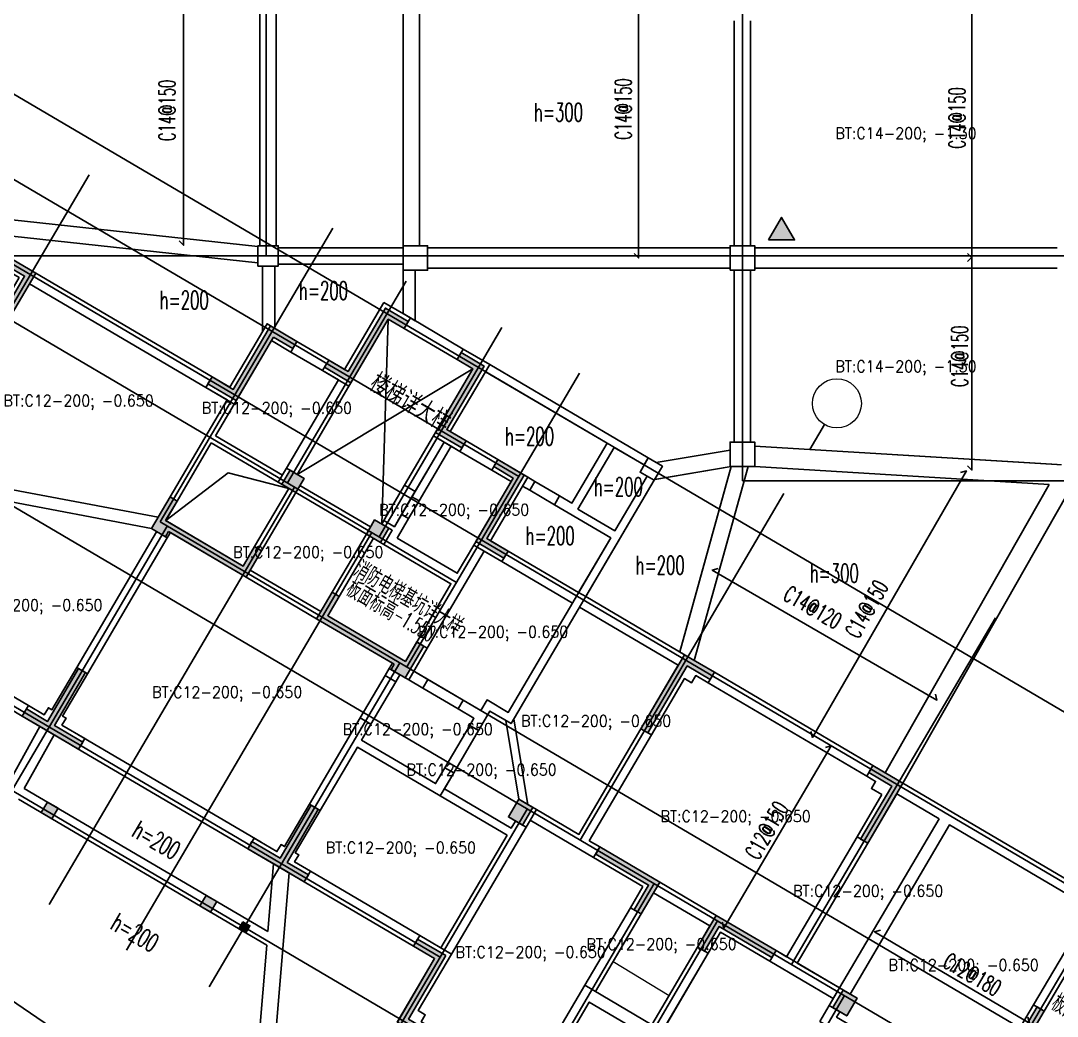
# Model space of a CAD drawing. Header units: millimetres. Extents: x 129427 to 386235, y 419441 to 703525.
# Drawn here: x 295196 to 320546, y 610405 to 634745 of the extents above; entities that cross this region are included whole.
import ezdxf
from ezdxf.enums import TextEntityAlignment as Align

# ---------------------------------------------------------------- set-up
doc = ezdxf.new("R2010")
doc.units = ezdxf.units.MM
doc.header["$LTSCALE"] = 100
for name, color, linetype in [('B-dote', 253, 'Continuous'), ('B-TEXT', 7, 'Continuous'), ('B-开洞', 7, 'Continuous'), ('B-板厚', 2, 'Continuous'), ('B-正筋文字', 7, 'Continuous'), ('B-正筋钢筋', 6, 'Continuous'), ('B-沉降观测点', 5, 'Continuous'), ('COLU', 7, 'Continuous'), ('colu-1层', 6, 'Continuous'), ('colu-主楼', 7, 'Continuous'), ('GZ', 7, 'Continuous'), ('h填实-1层', 254, 'Continuous'), ('h填实-GZ', 254, 'Continuous'), ('h斜线-1层', 7, 'Continuous'), ('h斜线-墙', 7, 'Continuous'), ('h斜线-柱', 7, 'Continuous'), ('Q-门框', 6, 'Continuous'), ('WALL', 3, 'Continuous'), ('wall-主楼', 2, 'Continuous'), ('梁', 4, 'Continuous'), ('梁虚线', 4, 'Continuous')]:
    doc.layers.add(name, color=color, linetype=linetype)
doc.layers.add('floor13', color=211, linetype='Continuous', lineweight=0, true_color=0xffaaff)
doc.layers.add('floor6', color=1, linetype='Continuous', lineweight=0)
doc.styles.get("Standard").update_dxf_attribs({"font": 'standard'})

# ---------------------------------------------------------------- blocks, each defined once
blk = doc.blocks.new('A$C7FDE0673')
at = {"layer": 'B-沉降观测点'}
blk.add_hatch(color=256, dxfattribs=at).paths.add_polyline_path([(318, 551), (0, 0), (636, 0)], flags=0)
blk.add_lwpolyline([(0, 0), (318, 551), (636, 0)], close=True, dxfattribs=at)

msp = doc.modelspace()

# ---------------------------------------------------------------- hatches: boundary and pattern name
at = {"layer": 'h填实-1层'}
for points in [[(294833, 629002.1), (295565.7, 628571.3), (294704, 627105.8), (294531.6, 627207.2), (295291.9, 628500.2), (294731.6, 628829.7)], [(304185.3, 627447.3), (303272.9, 625895.7), (302626.4, 626275.8), (302727.8, 626448.2), (303201.9, 626169.5), (304114.2, 627721.1), (304674.5, 627391.7), (304573.2, 627219.2)], [(301376.4, 627010.8), (300464.1, 625459.1), (299774.5, 625864.6), (299875.9, 626037), (300393.1, 625732.9), (301305.4, 627284.5), (301951.9, 626904.4), (301850.6, 626732)], [(305988.3, 624299.1), (305341.8, 624679.2), (306254.1, 626230.9), (305866.2, 626459), (305967.6, 626631.4), (306527.9, 626301.9), (305615.6, 624750.3), (306089.7, 624471.5)], [(307512, 623635.2), (306599.7, 622083.5), (307116.9, 621779.4), (307015.5, 621607), (306325.9, 622012.5), (307238.3, 623564.1), (306764.1, 623842.9), (306865.5, 624015.3)], [(301782.7, 623755.8), (301579.9, 623411), (301924.8, 623208.2), (302127.5, 623553)], [(301924.8, 623208.2), (302127.5, 623553), (301782.7, 623755.8), (301579.9, 623411)], [(298811.8, 622254.4), (298735.8, 622125.1), (298391, 622327.9), (298847.2, 623103.7), (299019.6, 623002.3), (298740.8, 622528.2), (300637.3, 621413.1), (300916, 621887.2), (301088.4, 621785.9), (300708.3, 621139.3)], [(303851.6, 622539.3), (303648.8, 622194.5), (303993.6, 621991.8), (304196.4, 622336.6)], [(303993.6, 621991.8), (304196.4, 622336.6), (303851.6, 622539.3), (303648.8, 622194.5)], [(304328.8, 619010.5), (304252.8, 618881.2), (304597.6, 618678.5), (305053.8, 619454.3), (304881.4, 619555.7), (304602.6, 619081.6), (302706.1, 620196.7), (302984.9, 620670.8), (302812.5, 620772.1), (302432.4, 620125.6)], [(312058.4, 618641.9), (311498.1, 618971.3), (310535.1, 617333.5), (310362.7, 617434.9), (311427.1, 619245.1), (312159.8, 618814.3)], [(295750.3, 617442.2), (295233.1, 617746.3), (295334.5, 617918.7), (295851.7, 617614.6), (296612, 618907.7), (296784.4, 618806.3), (296024.1, 617513.3), (296713.7, 617107.8), (296612.4, 616935.4)], [(315737.6, 614738.5), (316497.9, 616031.6), (315937.6, 616361), (316038.9, 616533.4), (316771.7, 616102.6), (315910, 614637.2)], [(295852.1, 615642.3), (296110.7, 615490.3), (295958.7, 615231.7), (295700, 615383.7)], [(301439.7, 614097), (300750.1, 614502.5), (300851.5, 614674.9), (301541.1, 614269.4), (302301.4, 615562.4), (302473.8, 615461), (301713.5, 614168), (302230.7, 613863.9), (302129.4, 613691.5)], [(307376.6, 615710.4), (307123.2, 615279.4), (307468, 615076.7), (307721.5, 615507.7)], [(307468, 615076.7), (307721.5, 615507.7), (307376.6, 615710.4), (307123.2, 615279.4)], [(310196.2, 613008.5), (310551, 613612), (309257.9, 614372.2), (309359.3, 614544.7), (310824.8, 613683), (310368.6, 612907.2)], [(299989.9, 613209.4), (299731.2, 613361.5), (299579.2, 613102.9), (299837.8, 612950.8)], [(313568.1, 611838), (312275.1, 612598.3), (311920.3, 611994.8), (311747.9, 612096.2), (312204, 612872), (313669.5, 612010.4)], [(305592.7, 611887.2), (304680.3, 610335.5), (305369.9, 609930), (305268.6, 609757.6), (304406.5, 610264.5), (305318.9, 611816.1), (304801.7, 612120.2), (304903, 612292.6)], [(315307.3, 611047.3), (315053.9, 610616.3), (315398.7, 610413.6), (315652.1, 610844.6)], [(315398.7, 610413.6), (315652.1, 610844.6), (315307.3, 611047.3), (315053.9, 610616.3)], [(320017.8, 609785.8), (319941.8, 609656.5), (319596.9, 609859.2), (320053.1, 610635), (320225.5, 610533.7), (319946.8, 610059.5), (321843.2, 608944.5), (322122, 609418.6), (322294.4, 609317.2), (321914.3, 608670.7)]]:
    msp.add_hatch(color=256, dxfattribs=at).paths.add_polyline_path(points, flags=0)
at = {"layer": 'h填实-GZ'}
msp.add_hatch(color=256, dxfattribs=at).paths.add_polyline_path([(300628.8, 612717.7), (300801.2, 612616.4), (300699.8, 612444), (300527.4, 612545.3)], flags=0)
at = {"layer": 'h斜线-1层'}
h = msp.add_hatch(dxfattribs=at)
h.set_pattern_fill('ANSI31', color=256, scale=40, angle=-30.45463, style=0)
h.set_pattern_definition([])
h.paths.add_polyline_path([(295291.9, 628500.2), (294732, 628829.4), (294681.3, 628743.3), (295155.5, 628464.5), (294445.9, 627257.6), (294531.6, 627207.2)], flags=0)
h = msp.add_hatch(dxfattribs=at)
h.set_pattern_fill('ANSI31', color=256, scale=40, angle=-30.45463, style=0)
h.set_pattern_definition([])
h.paths.add_polyline_path([(304725.6, 627477.6), (304079.1, 627857.8), (303116.1, 626219.9), (303201.9, 626169.5), (304114.2, 627721.1), (304675, 627391.4)], flags=0)
h.paths.add_polyline_path([(303273.3, 625895.4), (302626.8, 626275.6), (302576.1, 626189.4), (303222.7, 625809.2)], flags=0)
h = msp.add_hatch(dxfattribs=at)
h.set_pattern_fill('ANSI31', color=256, scale=40, angle=-30.45463, style=0)
h.set_pattern_definition([])
h.paths.add_polyline_path([(301851, 626731.7), (301376.4, 627010.8), (301325.8, 626924.6), (301800.3, 626645.6)], flags=0)
h.paths.add_polyline_path([(300464.5, 625458.9), (299774.9, 625864.3), (299724.2, 625778.2), (300413.8, 625372.7)], flags=0)
h.paths.add_polyline_path([(301305.4, 627284.5), (301219.6, 627335), (300307.3, 625783.3), (300393.1, 625732.9)], flags=0)
h = msp.add_hatch(dxfattribs=at)
h.set_pattern_fill('ANSI31', color=256, scale=40, angle=-30.45463, style=0)
h.set_pattern_definition([])
h.paths.add_polyline_path([(306665.2, 626337.2), (306018.7, 626717.3), (305968, 626631.1), (306527.9, 626301.9), (305615.6, 624750.3), (305702.2, 624699.3)], flags=0)
h.paths.add_polyline_path([(305988.7, 624298.8), (305342.2, 624679), (305291.5, 624592.8), (305938.1, 624212.6)], flags=0)
h = msp.add_hatch(dxfattribs=at)
h.set_pattern_fill('ANSI31', color=256, scale=40, angle=-30.45463, style=0)
h.set_pattern_definition([])
h.paths.add_polyline_path([(301782.7, 623755.8), (301696.9, 623806.2), (301494.2, 623461.4), (301579.9, 623411)], flags=0)
h = msp.add_hatch(dxfattribs=at)
h.set_pattern_fill('ANSI31', color=256, scale=40, angle=-30.45463, style=0)
h.set_pattern_definition([])
h.paths.add_polyline_path([(307598.7, 623584.3), (307512, 623635.2), (306599.7, 622083.5), (306686.3, 622032.6)], flags=0)
h.paths.add_polyline_path([(307016, 621606.8), (306326.3, 622012.2), (306275.7, 621926), (306965.3, 621520.6)], flags=0)
h.paths.add_polyline_path([(307238.3, 623564.1), (306764.6, 623842.7), (306713.9, 623756.5), (307187.6, 623477.9)], flags=0)
h = msp.add_hatch(dxfattribs=at)
h.set_pattern_fill('ANSI31', color=256, scale=40, angle=-30.45463, style=0)
h.set_pattern_definition([])
h.paths.add_polyline_path([(298855.3, 622228.8), (298811.8, 622254.4), (298735.8, 622125.1), (298779.3, 622099.5)], flags=0)
h = msp.add_hatch(dxfattribs=at)
h.set_pattern_fill('ANSI31', color=256, scale=40, angle=-30.45463, style=0)
h.set_pattern_definition([])
h.paths.add_polyline_path([(304283, 622285.7), (304196.4, 622336.6), (303993.6, 621991.8), (304080.3, 621940.8)], flags=0)
h = msp.add_hatch(dxfattribs=at)
h.set_pattern_fill('ANSI31', color=256, scale=40, angle=-30.45463, style=0)
h.set_pattern_definition([])
h.paths.add_polyline_path([(305140.4, 619403.4), (305053.8, 619454.3), (304597.6, 618678.5), (304684.2, 618627.6)], flags=0)
h.paths.add_polyline_path([(304328.8, 619010.5), (304286.1, 619035.6), (304210.1, 618906.3), (304252.8, 618881.3)], flags=0)
h = msp.add_hatch(dxfattribs=at)
h.set_pattern_fill('ANSI31', color=256, scale=40, angle=-30.45463, style=0)
h.set_pattern_definition([])
h.paths.add_polyline_path([(296305.9, 617695.6), (296219.7, 617746.3), (296827.9, 618780.7), (296784.4, 618806.3), (296024.1, 617513.3), (296713.7, 617107.8), (296764.4, 617194), (296204.5, 617523.2)], flags=0)
h.paths.add_polyline_path([(296612, 618907.7), (296569.3, 618932.8), (295961.1, 617898.3), (295874.9, 617949), (295773.5, 617776.6), (295385.6, 618004.7), (295334.9, 617918.5), (295851.7, 617614.6)], flags=0)
h = msp.add_hatch(dxfattribs=at)
h.set_pattern_fill('ANSI31', color=256, scale=40, angle=-30.45463, style=0)
h.set_pattern_definition([])
h.paths.add_polyline_path([(311706.4, 618732.9), (312008.2, 618555.5), (312058.8, 618641.6), (311498.1, 618971.3), (310535.1, 617333.5), (310621.7, 617282.6), (311432.7, 618661.8), (311605.1, 618560.4)], flags=0)
h = msp.add_hatch(dxfattribs=at)
h.set_pattern_fill('ANSI31', color=256, scale=40, angle=-30.45463, style=0)
h.set_pattern_definition([])
h.paths.add_polyline_path([(316497.9, 616031.6), (315938, 616360.8), (315887.3, 616274.6), (316102.8, 616147.9), (316001.4, 615975.5), (316260, 615823.4), (315651.8, 614789), (315737.6, 614738.5)], flags=0)
h = msp.add_hatch(dxfattribs=at)
h.set_pattern_fill('ANSI31', color=256, scale=40, angle=-30.45463, style=0)
h.set_pattern_definition([])
h.paths.add_polyline_path([(301995.3, 614350.4), (301909.1, 614401), (302517.3, 615435.5), (302473.8, 615461.1), (301713.5, 614168), (302231.2, 613863.6), (302281.9, 613949.9), (301893.9, 614177.9)], flags=0)
h.paths.add_polyline_path([(302301.4, 615562.4), (302258.7, 615587.5), (301650.5, 614553.1), (301564.3, 614603.8), (301462.9, 614431.4), (300902.2, 614761.1), (300851.5, 614674.9), (301541.1, 614269.4)], flags=0)
h = msp.add_hatch(dxfattribs=at)
h.set_pattern_fill('ANSI31', color=256, scale=40, angle=-30.45463, style=0)
h.set_pattern_definition([])
h.paths.add_polyline_path([(307808.1, 615456.8), (307721.5, 615507.7), (307468, 615076.7), (307554.7, 615025.7)], flags=0)
h = msp.add_hatch(dxfattribs=at)
h.set_pattern_fill('ANSI31', color=256, scale=40, angle=-30.45463, style=0)
h.set_pattern_definition([])
h.paths.add_polyline_path([(310551, 613612), (309258.4, 614372), (309207.7, 614285.8), (310414.5, 613576.2), (310110.4, 613059), (310196.2, 613008.6)], flags=0)
h = msp.add_hatch(dxfattribs=at)
h.set_pattern_fill('ANSI31', color=256, scale=40, angle=-30.45463, style=0)
h.set_pattern_definition([])
h.paths.add_polyline_path([(313568.5, 611837.7), (312275.1, 612598.3), (311920.3, 611994.8), (312006.9, 611943.9), (312311, 612461.1), (313517.8, 611751.5)], flags=0)
h = msp.add_hatch(dxfattribs=at)
h.set_pattern_fill('ANSI31', color=256, scale=40, angle=-30.45463, style=0)
h.set_pattern_definition([])
h.paths.add_polyline_path([(305730, 611922.4), (304954.2, 612378.6), (304903.5, 612292.4), (305592.7, 611887.2), (304680.3, 610335.5), (305370.4, 609929.8), (305421.1, 610016), (304990, 610269.4), (305091.4, 610441.8), (304919, 610543.2)], flags=0)
h = msp.add_hatch(dxfattribs=at)
h.set_pattern_fill('ANSI31', color=256, scale=40, angle=-30.45463, style=0)
h.set_pattern_definition([])
h.paths.add_polyline_path([(315307.3, 611047.4), (315221.6, 611097.8), (314968.1, 610666.8), (315053.9, 610616.3)], flags=0)
h = msp.add_hatch(dxfattribs=at)
h.set_pattern_fill('ANSI31', color=256, scale=40, angle=-30.45463, style=0)
h.set_pattern_definition([])
h.paths.add_polyline_path([(320061.3, 609760.2), (320017.8, 609785.8), (319941.8, 609656.5), (319985.3, 609630.9)], flags=0)
h.paths.add_polyline_path([(320053.1, 610635), (319967.3, 610685.5), (319511.2, 609909.7), (319597, 609859.2)], flags=0)
at = {"layer": 'h斜线-墙'}
h = msp.add_hatch(dxfattribs=at)
h.set_pattern_fill('ANSI31', color=256, scale=40, style=0)
h.set_pattern_definition([])
h.paths.add_polyline_path([(304846.5, 628644.7), (304546.5, 628644.7), (304546.5, 627583), (304846.5, 627406.6)], flags=0)
h = msp.add_hatch(dxfattribs=at)
h.set_pattern_fill('ANSI31', color=256, scale=40, angle=-30.45463, style=0)
h.set_pattern_definition([])
h.paths.add_polyline_path([(304725.6, 627477.6), (306018.7, 626717.3), (305866.6, 626458.7), (304573.6, 627219)], flags=0)
h = msp.add_hatch(dxfattribs=at)
h.set_pattern_fill('ANSI31', color=256, scale=40, angle=-30.45463, style=0)
h.set_pattern_definition([])
h.paths.add_polyline_path([(305891.1, 617918), (306279, 617689.9), (306177.6, 617517.5), (306393.1, 617390.8), (306671.9, 617864.9), (307189.1, 617560.8), (310686.4, 623508.8), (310514, 623610.2), (309728.4, 622274), (308823.3, 622806.2), (309710.3, 624314.8), (310443, 623883.9), (310544.4, 624056.3), (306665.2, 626337.2), (306563.8, 626164.8), (309537.9, 624416.1), (308676.2, 622950.7), (308374.5, 623128.1), (308247.8, 622912.6), (309627, 622101.6), (307118.1, 617834.6), (306600.9, 618138.7), (306448.8, 617880.1), (306017.8, 618133.5)], flags=0)
h = msp.add_hatch(dxfattribs=at)
h.set_pattern_fill('ANSI31', color=256, scale=40, angle=-30.45463, style=0)
h.set_pattern_definition([])
h.paths.add_polyline_path([(304840.5, 623233.9), (305550.1, 624440.7), (305291.5, 624592.8), (304581.9, 623385.9)], flags=0)
h = msp.add_hatch(dxfattribs=at)
h.set_pattern_fill('ANSI31', color=256, scale=40, angle=-30.45463, style=0)
h.set_pattern_definition([])
h.paths.add_polyline_path([(304764.5, 623104.6), (304936.9, 623003.2), (305722.5, 624339.4), (305550.1, 624440.7)], flags=0)
h = msp.add_hatch(dxfattribs=at)
h.set_pattern_fill('ANSI31', color=256, scale=40, angle=-30.45463, style=0)
h.set_pattern_definition([])
h.paths.add_polyline_path([(306090.1, 624471.3), (306865.9, 624015.1), (306713.9, 623756.5), (305938.1, 624212.6)], flags=0)
h = msp.add_hatch(dxfattribs=at)
h.set_pattern_fill('ANSI31', color=256, scale=40, angle=-30.45463, style=0)
h.set_pattern_definition([])
h.paths.add_polyline_path([(304581.9, 623385.9), (304840.5, 623233.9), (304333.7, 622371.9), (304075.1, 622523.9)], flags=0)
h = msp.add_hatch(dxfattribs=at)
h.set_pattern_fill('ANSI31', color=256, scale=40, angle=-30.45463, style=0)
h.set_pattern_definition([])
h.paths.add_polyline_path([(307644.4, 623267.4), (307771.1, 623482.9), (307598.7, 623584.3), (307471.9, 623368.7)], flags=0)
h = msp.add_hatch(dxfattribs=at)
h.set_pattern_fill('ANSI31', color=256, scale=40, angle=-30.45463, style=0)
h.set_pattern_definition([])
h.paths.add_polyline_path([(307771.1, 623482.9), (308374.5, 623128.1), (308247.8, 622912.6), (307644.4, 623267.4)], flags=0)
h = msp.add_hatch(dxfattribs=at)
h.set_pattern_fill('ANSI31', color=256, scale=40, angle=-30.45463, style=0)
h.set_pattern_definition([])
h.paths.add_polyline_path([(304764.8, 623104.4), (304936.9, 623003.2), (304683.5, 622572.2), (304511.4, 622673.4)], flags=0)
h = msp.add_hatch(dxfattribs=at)
h.set_pattern_fill('ANSI31', color=256, scale=40, angle=-30.45463, style=0)
h.set_pattern_definition([])
h.paths.add_polyline_path([(304404.7, 622098.1), (304683.5, 622572.2), (304511.1, 622673.6), (304333.7, 622371.9), (304075.1, 622523.9), (304024.4, 622437.7), (304283, 622285.7), (304080.3, 621940.8), (305718.1, 620977.8), (304881.8, 619555.5), (305140.4, 619403.4), (306534.3, 621774), (306275.7, 621926), (305870.2, 621236.4)], flags=0)
h = msp.add_hatch(dxfattribs=at)
h.set_pattern_fill('ANSI31', color=256, scale=40, angle=-30.45463, style=0)
h.set_pattern_definition([])
h.paths.add_polyline_path([(304108.8, 618733.9), (304367.4, 618581.9), (304468.7, 618754.3), (304210.1, 618906.3)], flags=0)
h = msp.add_hatch(dxfattribs=at)
h.set_pattern_fill('ANSI31', color=256, scale=40, angle=-30.45463, style=0)
h.set_pattern_definition([])
h.paths.add_polyline_path([(305029.1, 618424.8), (304684.2, 618627.6), (304811, 618843.1), (305155.8, 618640.3)], flags=0)
h = msp.add_hatch(dxfattribs=at)
h.set_pattern_fill('ANSI31', color=256, scale=40, angle=-30.45463, style=0)
h.set_pattern_definition([])
h.paths.add_polyline_path([(304108.8, 618733.9), (304367.4, 618581.9), (303759.1, 617547.4), (303500.5, 617699.5)], flags=0)
h = msp.add_hatch(dxfattribs=at)
h.set_pattern_fill('ANSI31', color=256, scale=40, angle=-30.45463, style=0)
h.set_pattern_definition([])
h.paths.add_polyline_path([(305155.8, 618640.3), (306017.8, 618133.5), (305891.1, 617918), (305029.1, 618424.8)], flags=0)
h = msp.add_hatch(dxfattribs=at)
h.set_pattern_fill('ANSI31', color=256, scale=40, angle=-30.45463, style=0)
h.set_pattern_definition([])
h.paths.add_polyline_path([(303429.7, 616987.1), (305455.4, 615796), (305784.9, 616356.3), (305569.4, 616483.1), (305341.3, 616095.1), (303531, 617159.5), (303759.1, 617547.4), (303500.5, 617699.5), (302258.7, 615587.5), (302517.3, 615435.5)], flags=0)
h = msp.add_hatch(dxfattribs=at)
h.set_pattern_fill('ANSI31', color=256, scale=40, angle=-30.45463, style=0)
h.set_pattern_definition([])
h.paths.add_polyline_path([(306177.6, 617517.5), (306393.1, 617390.8), (305784.9, 616356.3), (305569.4, 616483.1)], flags=0)
h = msp.add_hatch(dxfattribs=at)
h.set_pattern_fill('ANSI31', color=256, scale=40, angle=-30.45463, style=0)
h.set_pattern_definition([])
h.paths.add_polyline_path([(302281.9, 613949.9), (304954.2, 612378.6), (304802.1, 612120), (302129.8, 613691.3)], flags=0)
h = msp.add_hatch(dxfattribs=at)
h.set_pattern_fill('ANSI31', color=256, scale=40, angle=-30.45463, style=0)
h.set_pattern_definition([])
h.paths.add_polyline_path([(322852.2, 611251.4), (320955.7, 612366.4), (319967.3, 610685.5), (320225.9, 610533.4), (321062.3, 611955.8), (322700.1, 610992.8)], flags=0)
h = msp.add_hatch(dxfattribs=at)
h.set_pattern_fill('ANSI31', color=256, scale=40, angle=-30.45463, style=0)
h.set_pattern_definition([])
h.paths.add_polyline_path([(308285.7, 609955.7), (308995.3, 611162.5), (310633.2, 610199.5), (311748.3, 612096), (312006.9, 611943.9), (310739.7, 609788.8), (309101.9, 610751.9), (308544.3, 609803.6)], flags=0)
h = msp.add_hatch(dxfattribs=at)
h.set_pattern_fill('ANSI31', color=256, scale=40, angle=-30.45463, style=0)
h.set_pattern_definition([])
h.paths.add_polyline_path([(315221.6, 611097.8), (313669.9, 612010.1), (313517.8, 611751.5), (315069.5, 610839.2)], flags=0)
h = msp.add_hatch(dxfattribs=at)
h.set_pattern_fill('ANSI31', color=256, scale=40, angle=-30.45463, style=0)
h.set_pattern_definition([])
h.paths.add_polyline_path([(314968.1, 610666.8), (314740, 610278.9), (318920.9, 607820.6), (319225, 608337.8), (318966.4, 608489.9), (318814.3, 608231.3), (315150.7, 610385.4), (315226.7, 610514.7)], flags=0)
at = {"layer": 'h斜线-柱'}
h = msp.add_hatch(dxfattribs=at)
h.set_pattern_fill('ANSI31', color=256, scale=40, style=0)
h.set_pattern_definition([])
h.paths.add_polyline_path([(300996.5, 628744.7), (301496.5, 628744.7), (301496.5, 629244.7), (300996.5, 629244.7)], flags=0)
h = msp.add_hatch(dxfattribs=at)
h.set_pattern_fill('ANSI31', color=256, scale=40, style=0)
h.set_pattern_definition([])
h.paths.add_polyline_path([(304546.5, 628644.7), (305146.5, 628644.7), (305146.5, 629244.7), (304546.5, 629244.7)], flags=0)
h = msp.add_hatch(dxfattribs=at)
h.set_pattern_fill('ANSI31', color=256, scale=40, style=0)
h.set_pattern_definition([])
h.paths.add_polyline_path([(312546.5, 628644.7), (313146.5, 628644.7), (313146.5, 629244.7), (312546.5, 629244.7)], flags=0)
h = msp.add_hatch(dxfattribs=at)
h.set_pattern_fill('ANSI31', color=256, scale=40, style=0)
h.set_pattern_definition([])
h.paths.add_polyline_path([(312546.5, 623844.7), (313146.5, 623844.7), (313146.5, 624444.7), (312546.5, 624444.7)], flags=0)
h = msp.add_hatch(dxfattribs=at)
h.set_pattern_fill('ANSI31', color=256, scale=40, angle=-30.45463, style=0)
h.set_pattern_definition([])
h.paths.add_polyline_path([(310544.4, 624056.3), (310889.2, 623853.6), (310686.4, 623508.8), (310341.6, 623711.5)], flags=0)

# ---------------------------------------------------------------- linework, layer by layer
at = {"layer": 'B-dote'}
for p, q in [((301196.5, 677819.9), (301196.5, 628994.7)), ((312846.5, 654827.1), (312846.5, 623494.7)), ((293422.1, 633891.9), (338325.4, 607489.6)), ((292509.8, 632340.2), (307375.6, 623599.4)), ((296866.9, 630980.6), (292844.3, 624139.2)), ((291597.4, 630788.5), (341289.3, 601570.8)), ((290989.2, 629754.1), (305855, 621013.3)), ((302827.7, 629675.3), (298604.3, 622492.4)), ((236131.7, 628994.7), (366607.1, 628994.7)), ((304618.8, 628381), (301717.3, 623446.2)), ((306965.4, 627242.4), (303958.5, 622128.4)), ((289012.5, 626392.2), (332670.1, 600722.4)), ((308861.9, 626127.3), (304638.5, 618944.5)), ((312846.5, 623494.7), (366607.1, 623494.7)), ((301889.7, 623344.9), (295889.1, 613139.4)), ((313861.7, 623187.5), (308878, 614711.6)), ((298776.7, 622391.1), (294119.3, 614470)), ((298604.3, 622492.4), (338483.1, 599044.6)), ((303786.1, 622229.8), (297785.5, 612024.3)), ((285971.3, 621220), (330874.7, 594817.8)), ((319033.9, 620146.4), (314050.2, 611670.5)), ((292008.5, 619758.4), (305456.2, 611851.4)), ((304466.1, 619045.8), (299808.7, 611124.7)), ((324033.6, 617206.6), (319810.3, 610023.8)), ((307585, 615471.9), (303687.8, 608843.9)), ((310688.3, 613647.3), (306791.2, 607019.2)), ((312240, 612734.9), (308342.8, 606106.9)), ((315343.3, 610910.2), (311446.1, 604282.2))]:
    msp.add_line(p, q, dxfattribs=at)
at = {"layer": 'B-开洞'}
for p, q in [((304024.4, 622437.7), (304185.7, 627447.1)), ((306254.6, 626230.6), (301955.5, 623654.2))]:
    msp.add_line(p, q, dxfattribs=at)
msp.add_lwpolyline([(301752.7, 623309.2), (300266.9, 623690.8), (298741.2, 622528)], dxfattribs=at)
at = {"layer": 'B-正筋钢筋'}
for points in [[(299074, 629361.8), (299180.1, 629255.7), (299180.1, 635994.7), (299074, 635888.7)], [(310201.1, 629050.8), (310307.2, 628944.7), (310307.2, 635417.9), (310201.1, 635311.9)], [(318351, 629050.8), (318457.1, 628944.7), (318457.1, 635044.7), (318351, 634938.7)], [(318351, 623865.7), (318457.1, 623759.6), (318457.1, 628965), (318351, 628859)], [(314517.4, 617367.6), (314556.3, 617222.7), (318324.1, 623738.9), (318179.2, 623700.1)], [(312252, 621353.5), (312107.1, 621314.7), (317603.5, 618136.5), (317564.7, 618281.4)], [(312355, 612704.9), (312393.8, 612560), (315020, 617016.6), (314875.1, 616977.8)], [(316223.8, 612510.4), (316079, 612471.6), (319865.5, 610240.2), (319826.7, 610385.1)]]:
    msp.add_lwpolyline(points, dxfattribs=at)
at = {"layer": 'COLU'}
for points in [[(300996.5, 628744.7), (301496.5, 628744.7), (301496.5, 629244.7), (300996.5, 629244.7)], [(304546.5, 628644.7), (305146.5, 628644.7), (305146.5, 629244.7), (304546.5, 629244.7)], [(312546.5, 628644.7), (313146.5, 628644.7), (313146.5, 629244.7), (312546.5, 629244.7)], [(312546.5, 623844.7), (313146.5, 623844.7), (313146.5, 624444.7), (312546.5, 624444.7)], [(310544.4, 624056.3), (310889.2, 623853.6), (310686.4, 623508.8), (310341.6, 623711.5)]]:
    msp.add_lwpolyline(points, close=True, dxfattribs=at)
at = {"layer": 'colu-1层'}
for points in [[(294833, 629002.1), (295565.7, 628571.3), (294704, 627105.8), (294531.6, 627207.2), (295291.9, 628500.2), (294731.6, 628829.7)], [(304185.3, 627447.3), (303272.9, 625895.7), (302626.4, 626275.8), (302727.8, 626448.2), (303201.9, 626169.5), (304114.2, 627721.1), (304674.5, 627391.7), (304573.2, 627219.2)], [(301376.4, 627010.8), (300464.1, 625459.1), (299774.5, 625864.6), (299875.9, 626037), (300393.1, 625732.9), (301305.4, 627284.5), (301951.9, 626904.4), (301850.6, 626732)], [(305988.3, 624299.1), (305341.8, 624679.2), (306254.1, 626230.9), (305866.2, 626459), (305967.6, 626631.4), (306527.9, 626301.9), (305615.6, 624750.3), (306089.7, 624471.5)], [(307512, 623635.2), (306599.7, 622083.5), (307116.9, 621779.4), (307015.5, 621607), (306325.9, 622012.5), (307238.3, 623564.1), (306764.1, 623842.9), (306865.5, 624015.3)], [(301924.8, 623208.2), (302127.5, 623553), (301782.7, 623755.8), (301579.9, 623411)], [(303993.6, 621991.8), (304196.4, 622336.6), (303851.6, 622539.3), (303648.8, 622194.5)], [(312058.4, 618641.9), (311498.1, 618971.3), (310535.1, 617333.5), (310362.7, 617434.9), (311427.1, 619245.1), (312159.8, 618814.3)], [(295750.3, 617442.2), (295233.1, 617746.3), (295334.5, 617918.7), (295851.7, 617614.6), (296612, 618907.7), (296784.4, 618806.3), (296024.1, 617513.3), (296713.7, 617107.8), (296612.4, 616935.4)], [(315737.6, 614738.5), (316497.9, 616031.6), (315937.6, 616361), (316038.9, 616533.4), (316771.7, 616102.6), (315910, 614637.2)], [(295852.1, 615642.3), (296110.7, 615490.3), (295958.7, 615231.7), (295700, 615383.7)], [(301439.7, 614097), (300750.1, 614502.5), (300851.5, 614674.9), (301541.1, 614269.4), (302301.4, 615562.4), (302473.8, 615461), (301713.5, 614168), (302230.7, 613863.9), (302129.4, 613691.5)], [(307468, 615076.7), (307721.5, 615507.7), (307376.6, 615710.4), (307123.2, 615279.4)], [(310196.2, 613008.5), (310551, 613612), (309257.9, 614372.2), (309359.3, 614544.7), (310824.8, 613683), (310368.6, 612907.2)], [(299989.9, 613209.4), (299731.2, 613361.5), (299579.2, 613102.9), (299837.8, 612950.8)], [(313568.1, 611838), (312275.1, 612598.3), (311920.3, 611994.8), (311747.9, 612096.2), (312204, 612872), (313669.5, 612010.4)], [(305592.7, 611887.2), (304680.3, 610335.5), (305369.9, 609930), (305268.6, 609757.6), (304406.5, 610264.5), (305318.9, 611816.1), (304801.7, 612120.2), (304903, 612292.6)], [(315398.7, 610413.6), (315652.1, 610844.6), (315307.3, 611047.3), (315053.9, 610616.3)]]:
    msp.add_lwpolyline(points, close=True, dxfattribs=at)
for points in [[(301782.7, 623755.8), (301579.9, 623411), (301924.8, 623208.2), (302127.5, 623553), (301782.7, 623755.8)], [(298811.8, 622254.4), (298735.8, 622125.1), (298391, 622327.9), (298847.2, 623103.7), (299019.6, 623002.3), (298740.8, 622528.2), (300637.3, 621413.1), (300916, 621887.2), (301088.4, 621785.9), (300708.3, 621139.3), (298811.8, 622254.4)], [(303851.6, 622539.3), (303648.8, 622194.5), (303993.6, 621991.8), (304196.4, 622336.6), (303851.6, 622539.3)], [(304328.8, 619010.5), (304252.8, 618881.2), (304597.6, 618678.5), (305053.8, 619454.3), (304881.4, 619555.7), (304602.6, 619081.6), (302706.1, 620196.7), (302984.9, 620670.8), (302812.5, 620772.1), (302432.4, 620125.6), (304328.8, 619010.5)], [(307376.6, 615710.4), (307123.2, 615279.4), (307468, 615076.7), (307721.5, 615507.7), (307376.6, 615710.4)], [(315307.3, 611047.3), (315053.9, 610616.3), (315398.7, 610413.6), (315652.1, 610844.6), (315307.3, 611047.3)], [(320017.8, 609785.8), (319941.8, 609656.5), (319596.9, 609859.2), (320053.1, 610635), (320225.5, 610533.7), (319946.8, 610059.5), (321843.2, 608944.5), (322122, 609418.6), (322294.4, 609317.2), (321914.3, 608670.7), (320017.8, 609785.8)]]:
    msp.add_lwpolyline(points, dxfattribs=at)
at = {"layer": 'colu-主楼'}
for points in [[(301925.2, 623208), (302127.9, 623552.8), (301696.9, 623806.2), (301494.2, 623461.4)], [(304080.3, 621940.8), (304283, 622285.7), (303852, 622539.1), (303649.2, 622194.3)], [(307554.7, 615025.7), (307808.1, 615456.8), (307377.1, 615710.2), (307123.6, 615279.2)], [(315399.1, 610413.4), (315652.6, 610844.4), (315221.6, 611097.8), (314968.1, 610666.8)]]:
    msp.add_lwpolyline(points, close=True, dxfattribs=at)
at = {"layer": 'floor13'}
for p, q in [((304946.5, 635744.7), (304946.5, 629244.7)), ((312646.5, 629244.7), (312646.5, 634744.7)), ((313046.5, 634744.7), (313046.5, 629244.7)), ((304946.5, 629244.7), (305146.5, 629244.7)), ((305146.5, 629244.7), (305146.5, 629194.7)), ((305146.5, 629194.7), (312546.5, 629194.7)), ((312546.5, 629194.7), (312546.5, 629244.7)), ((312546.5, 629244.7), (312646.5, 629244.7)), ((313046.5, 629244.7), (313146.5, 629244.7)), ((313146.5, 629244.7), (313146.5, 629194.7)), ((313146.5, 629194.7), (320546.5, 629194.7)), ((320546.5, 628694.7), (313146.5, 628694.7)), ((313146.5, 628694.7), (313146.5, 628644.7)), ((313146.5, 628644.7), (313046.5, 628644.7)), ((313046.5, 628644.7), (313046.5, 624444.7)), ((306563.8, 626164.8), (305702.2, 624699.3)), ((309537.9, 624416.1), (306563.8, 626164.8)), ((305702.2, 624699.3), (306090.1, 624471.3)), ((314853.5, 624874.4), (314494.3, 624263.4)), ((314494.3, 624263.4), (314853.5, 624874.4)), ((306090.1, 624471.3), (306865.9, 624015.1)), ((308676.2, 622950.7), (309537.9, 624416.1)), ((313046.5, 624444.7), (313146.5, 624444.7)), ((313146.5, 624444.7), (313146.5, 624345.6)), ((309710.3, 624314.8), (308823.3, 622806.2)), ((310443, 623883.9), (309710.3, 624314.8)), ((313146.5, 624345.6), (314494.3, 624263.4)), ((314494.3, 624263.4), (320539.1, 623894.7)), ((306865.9, 624015.1), (307598.7, 623584.3)), ((310341.6, 623711.5), (310443, 623883.9)), ((320539.1, 623894.7), (320646.5, 623894.7)), ((309728.4, 622274), (310514, 623610.2)), ((310514, 623610.2), (310341.6, 623711.5)), ((312567.7, 623844.7), (310698, 623528.4)), ((311312.2, 619312.7), (312569.6, 623844.7)), ((312984.7, 623844.7), (311669.1, 619102.8)), ((312569.6, 623844.7), (312567.7, 623844.7)), ((313146.5, 623844.7), (312984.7, 623844.7)), ((320346.9, 623405.5), (313146.5, 623844.7)), ((307471.9, 623368.7), (306686.3, 622032.6)), ((307644.4, 623267.4), (307471.9, 623368.7)), ((307598.7, 623584.3), (307771.1, 623482.9)), ((307771.1, 623482.9), (308374.5, 623128.1)), ((310686.4, 623508.8), (309013.8, 620664.1)), ((310698, 623528.4), (310686.4, 623508.8)), ((316339.1, 616357), (320346.9, 623405.5)), ((308247.8, 622912.6), (307644.4, 623267.4)), ((308374.5, 623128.1), (308676.2, 622950.7)), ((309627, 622101.6), (308247.8, 622912.6)), ((308823.3, 622806.2), (309728.4, 622274)), ((308841.4, 620765.5), (309627, 622101.6)), ((306686.3, 622032.6), (307117.3, 621779.2)), ((307117.3, 621779.2), (307117.3, 621779.2)), ((307117.3, 621779.2), (308841.4, 620765.5)), ((309013.8, 620664.1), (311312.2, 619312.7)), ((311669.1, 619102.8), (312160.2, 618814.1)), ((312160.2, 618814.1), (316038.9, 616533.5)), ((316038.9, 616533.5), (316339.1, 616357))]:
    msp.add_line(p, q, dxfattribs=at)
msp.add_ellipse((315156.4, 625389.6), major_axis=(-424.3, 424.3), ratio=1, dxfattribs=at)
at = {"layer": 'floor6'}
for p, q in [((295414.1, 628312.4), (294704.5, 627105.6)), ((299724.2, 625778.2), (295414.1, 628312.4)), ((301326.2, 626924.3), (300413.8, 625372.7)), ((301800.3, 626645.6), (301326.2, 626924.3)), ((302576.1, 626189.4), (301800.3, 626645.6)), ((301800.3, 626645.6), (301800.3, 626645.6)), ((302964, 625961.3), (302576.1, 626189.4)), ((302576.1, 626189.4), (302576.1, 626189.4)), ((301695.6, 623804), (302964, 625961.3)), ((300241.4, 625474), (299724.2, 625778.2)), ((298847.6, 623103.5), (300241.4, 625474)), ((300413.8, 625372.7), (299957.7, 624596.9)), ((299957.7, 624596.9), (301596, 623634.6)), ((305722.5, 624339.4), (304936.9, 623003.2)), ((305938.1, 624212.6), (305722.5, 624339.4)), ((306713.9, 623756.5), (305938.1, 624212.6)), ((301596, 623634.6), (301695.6, 623804)), ((301695.6, 623804), (301695.6, 623804)), ((307188, 623477.7), (306713.9, 623756.5)), ((294274.2, 623414.4), (298554.1, 622604.4)), ((306275.7, 621926), (307188, 623477.7)), ((298391.4, 622327.6), (294111.5, 623137.7)), ((298554.1, 622604.4), (298847.6, 623103.5)), ((301925.2, 623208), (301088.9, 621785.6)), ((303649.2, 622194.3), (301925.2, 623208)), ((304936.9, 623003.2), (304683.5, 622572.2)), ((304683.5, 622572.2), (304404.7, 622098.1)), ((296569.3, 618932.8), (298520.7, 622251.6)), ((298779.3, 622099.5), (296827.9, 618780.7)), ((298520.7, 622251.6), (298391.4, 622327.6)), ((298855.4, 622228.8), (298779.3, 622099.5)), ((298779.3, 622099.5), (298779.3, 622099.5)), ((300708.7, 621139.1), (298855.4, 622228.8)), ((302812.9, 620771.9), (303649.2, 622194.3)), ((304404.7, 622098.1), (305870.2, 621236.4)), ((305870.2, 621236.4), (306275.7, 621926)), ((306275.7, 621926), (306275.7, 621926)), ((301088.9, 621785.6), (300810.1, 621311.5)), ((306534.3, 621774), (305140.4, 619403.4)), ((306965.3, 621520.6), (306534.3, 621774)), ((308689.3, 620506.8), (306965.3, 621520.6)), ((306965.3, 621520.6), (306965.3, 621520.6)), ((302432.8, 620125.4), (300708.7, 621139.1)), ((300708.7, 621139.1), (300708.7, 621139.1)), ((300810.1, 621311.5), (302534.2, 620297.8)), ((302534.2, 620297.8), (302812.9, 620771.9)), ((307118.1, 617834.6), (308689.3, 620506.8)), ((308861.7, 620405.5), (307259.2, 617680)), ((311275.4, 618986.3), (308861.7, 620405.5)), ((304286.2, 619035.7), (302432.8, 620125.4)), ((302432.8, 620125.4), (302432.8, 620125.4)), ((292713.3, 619576), (295385.6, 618004.7)), ((305140.4, 619403.4), (304811, 618843.1)), ((295961.1, 617898.3), (296569.3, 618932.8)), ((304108.8, 618733.9), (304210.1, 618906.3)), ((304210.1, 618906.3), (304286.2, 619035.7)), ((304811, 618843.1), (305155.8, 618640.3)), ((310363.1, 617434.6), (311275.4, 618986.3)), ((296827.9, 618780.7), (296219.7, 617746.3)), ((303500.5, 617699.5), (304108.8, 618733.9)), ((304367.4, 618581.9), (303759.1, 617547.4)), ((304468.7, 618754.3), (304367.4, 618581.9)), ((304684.2, 618627.6), (304468.7, 618754.3)), ((305029.1, 618424.8), (304684.2, 618627.6)), ((305155.8, 618640.3), (306017.8, 618133.5)), ((311432.7, 618661.8), (310621.7, 617282.6)), ((311605.1, 618560.4), (311432.7, 618661.8)), ((311706.4, 618732.9), (311605.1, 618560.4)), ((312008.2, 618555.5), (311706.4, 618732.9)), ((315887.3, 616274.6), (312008.2, 618555.5)), ((312008.2, 618555.5), (312008.2, 618555.5)), ((305891.1, 617918), (305029.1, 618424.8)), ((306017.8, 618133.5), (306448.8, 617880.1)), ((306448.8, 617880.1), (306600.9, 618138.7)), ((306600.9, 618138.7), (307118.1, 617834.6)), ((295385.6, 618004.7), (295773.5, 617776.6)), ((295773.5, 617776.6), (295874.9, 617949)), ((295874.9, 617949), (295961.1, 617898.3)), ((306279, 617689.9), (305891.1, 617918)), ((306671.9, 617864.9), (306393.1, 617390.8)), ((307064, 617634.3), (306671.9, 617864.9)), ((296305.9, 617695.6), (296204.5, 617523.2)), ((296219.7, 617746.3), (296305.9, 617695.6)), ((302258.7, 615587.5), (303500.5, 617699.5)), ((303759.1, 617547.4), (303531, 617159.5)), ((306177.6, 617517.5), (306279, 617689.9)), ((307377.1, 615710.2), (307064, 617634.3)), ((307259.2, 617680), (307601.1, 615578.4)), ((296204.5, 617523.2), (296764.4, 617194)), ((305569.4, 616483.1), (306177.6, 617517.5)), ((306393.1, 617390.8), (305784.9, 616356.3)), ((308842.5, 614848.5), (310363.1, 617434.6)), ((310621.7, 617282.6), (309101.1, 614696.5)), ((296764.4, 617194), (296764.4, 617194)), ((296764.4, 617194), (301075, 614659.5)), ((303531, 617159.5), (305341.3, 616095.1)), ((303429.7, 616987.1), (302517.3, 615435.5)), ((305455.4, 615796), (303429.7, 616987.1)), ((305341.3, 616095.1), (305569.4, 616483.1)), ((305784.9, 616356.3), (305556.8, 615968.4)), ((316102.8, 616147.9), (315887.3, 616274.6)), ((315887.3, 616274.6), (315887.3, 616274.6)), ((316001.4, 615975.5), (316102.8, 616147.9)), ((307093.3, 614833), (305455.4, 615796)), ((305556.8, 615968.4), (307194.7, 615005.4)), ((315651.8, 614789), (316260, 615823.4)), ((316620, 615843.8), (315910.4, 614636.9)), ((316260, 615823.4), (316001.4, 615975.5)), ((317654.5, 615235.5), (316620, 615843.8)), ((301650.5, 614553.1), (302258.7, 615587.5)), ((307123.6, 615279.2), (307377.1, 615710.2)), ((307601.1, 615578.4), (307808.1, 615456.8)), ((302517.3, 615435.5), (301909.1, 614401)), ((307296.1, 615177.8), (307123.6, 615279.2)), ((307808.1, 615456.8), (308842.5, 614848.5)), ((307554.7, 615025.7), (305730, 611922.4)), ((307194.7, 615005.4), (307296.1, 615177.8)), ((307656, 615198.2), (307554.7, 615025.7)), ((309207.7, 614285.8), (307656, 615198.2)), ((315221.6, 611097.8), (317654.5, 615235.5)), ((317913.1, 615083.5), (315480.2, 610945.7)), ((320930.2, 613309.5), (317913.1, 615083.5)), ((305471.4, 612074.5), (307093.3, 614833)), ((313928.5, 611858.1), (315651.8, 614789)), ((315651.8, 614789), (315651.8, 614789)), ((301075, 614659.5), (301075, 614659.4)), ((301075, 614659.4), (301462.9, 614431.4)), ((301462.9, 614431.4), (301564.3, 614603.8)), ((301564.3, 614603.8), (301650.5, 614553.1)), ((309101.1, 614696.5), (309359.7, 614544.4)), ((309359.7, 614544.4), (310825.2, 613682.8)), ((315910.4, 614636.9), (314187.1, 611706)), ((301995.3, 614350.4), (301893.9, 614177.9)), ((301909.1, 614401), (301995.3, 614350.4)), ((310414.5, 613576.2), (309207.7, 614285.8)), ((301893.9, 614177.9), (302281.9, 613949.9)), ((302281.9, 613949.9), (304954.2, 612378.6)), ((310110.4, 613059), (310414.5, 613576.2)), ((310825.2, 613682.8), (310825.2, 613682.8)), ((310825.2, 613682.8), (312204.4, 612871.8)), ((310673.1, 613424.2), (310369, 612906.9)), ((312052.4, 612613.2), (310673.1, 613424.2)), ((308995.3, 611162.5), (310110.4, 613059)), ((310369, 612906.9), (309682.9, 611740.1)), ((312204.4, 612871.8), (313669.9, 612010.1)), ((312204.4, 612871.8), (312204.4, 612871.8)), ((311748.3, 612096), (312052.4, 612613.2)), ((312311, 612461.1), (312006.9, 611943.9)), ((313517.8, 611751.5), (312311, 612461.1)), ((304954.2, 612378.6), (305471.4, 612074.5)), ((319967.3, 610685.5), (320955.7, 612366.4)), ((311054.5, 610916), (311748.3, 612096)), ((313669.9, 612010.1), (313928.5, 611858.1)), ((305730, 611922.4), (304919, 610543.2)), ((309682.9, 611740.1), (311054.5, 610916)), ((312006.9, 611943.9), (310739.7, 609788.8)), ((312006.9, 611943.9), (312006.9, 611943.9)), ((315069.5, 610839.2), (313517.8, 611751.5)), ((314187.1, 611706), (315221.6, 611097.8)), ((308285.7, 609955.7), (308995.3, 611162.5)), ((315480.2, 610945.7), (315652.6, 610844.4)), ((314968.1, 610666.8), (315069.5, 610839.2)), ((315652.6, 610844.4), (315399.1, 610413.4)), ((319511.2, 609909.7), (319967.3, 610685.5)), ((304919, 610543.2), (305091.4, 610441.8)), ((305091.4, 610441.8), (304990, 610269.4)), ((314740, 610278.9), (314968.1, 610666.8)), ((315226.7, 610514.7), (315150.7, 610385.4)), ((315399.1, 610413.4), (315226.7, 610514.7))]:
    msp.add_line(p, q, dxfattribs=at)
at = {"layer": 'GZ'}
msp.add_lwpolyline([(300628.8, 612717.7), (300801.2, 612616.4), (300699.8, 612444), (300527.4, 612545.3)], close=True, dxfattribs=at)
at = {"layer": 'Q-门框'}
for points in [[(304581.9, 623385.9), (304840.5, 623233.9), (304333.7, 622371.9), (304075.1, 622523.9)], [(307771.1, 623482.9), (308374.5, 623128.1), (308247.8, 622912.6), (307644.4, 623267.4)], [(304764.8, 623104.4), (304936.9, 623003.2), (304683.5, 622572.2), (304511.4, 622673.4)], [(304108.8, 618733.9), (304367.4, 618581.9), (303759.1, 617547.4), (303500.5, 617699.5)], [(305155.8, 618640.3), (306017.8, 618133.5), (305891.1, 617918), (305029.1, 618424.8)], [(306177.6, 617517.5), (306393.1, 617390.8), (305784.9, 616356.3), (305569.4, 616483.1)]]:
    msp.add_lwpolyline(points, close=True, dxfattribs=at)
at = {"layer": 'WALL'}
msp.add_line((308841.4, 620765.5), (309013.8, 620664.1), dxfattribs=at)
for points in [[(304846.5, 628644.7), (304846.5, 627406.6), (304546.5, 627583), (304546.5, 628644.7)], [(304725.6, 627477.6), (306018.7, 626717.3), (305866.6, 626458.7), (304573.6, 627219)], [(304840.5, 623233.9), (305550.1, 624440.7), (305291.5, 624592.8), (304581.9, 623385.9)], [(306090.1, 624471.3), (306865.9, 624015.1), (306713.9, 623756.5), (305938.1, 624212.6)], [(307644.4, 623267.4), (307771.1, 623482.9), (307598.7, 623584.3), (307471.9, 623368.7)], [(304404.7, 622098.1), (304683.5, 622572.2), (304511.1, 622673.6), (304333.7, 622371.9), (304075.1, 622523.9), (304024.4, 622437.7), (304283, 622285.7), (304080.3, 621940.8), (305718.1, 620977.8), (304881.8, 619555.5), (305140.4, 619403.4), (306534.3, 621774), (306275.7, 621926), (305870.2, 621236.4)], [(304108.8, 618733.9), (304367.4, 618581.9), (304468.7, 618754.3), (304210.1, 618906.3)], [(302281.9, 613949.9), (304954.2, 612378.6), (304802.1, 612120), (302129.8, 613691.3)], [(322852.2, 611251.4), (320955.7, 612366.4), (319967.3, 610685.5), (320225.9, 610533.4), (321062.3, 611955.8), (322700.1, 610992.8)], [(308285.7, 609955.7), (308995.3, 611162.5), (310633.2, 610199.5), (311748.3, 612096), (312006.9, 611943.9), (310739.7, 609788.8), (309101.9, 610751.9), (308544.3, 609803.6)], [(315221.6, 611097.8), (313669.9, 612010.1), (313517.8, 611751.5), (315069.5, 610839.2)], [(314968.1, 610666.8), (314740, 610278.9), (318920.9, 607820.6), (319225, 608337.8), (318966.4, 608489.9), (318814.3, 608231.3), (315150.7, 610385.4), (315226.7, 610514.7)]]:
    msp.add_lwpolyline(points, close=True, dxfattribs=at)
for points in [[(305891.1, 617918), (306279, 617689.9), (306177.6, 617517.5), (306393.1, 617390.8), (306671.9, 617864.9), (307189.1, 617560.8), (310686.4, 623508.8), (310514, 623610.2), (309728.4, 622274), (308823.3, 622806.2), (309710.3, 624314.8), (310443, 623883.9), (310544.4, 624056.3), (306665.2, 626337.2), (306563.8, 626164.8), (309537.9, 624416.1), (308676.2, 622950.7), (308374.5, 623128.1), (308247.8, 622912.6), (309627, 622101.6), (307118.1, 617834.6), (306600.9, 618138.7), (306448.8, 617880.1), (306017.8, 618133.5), (305891.1, 617918)], [(304764.5, 623104.6), (304936.9, 623003.2), (305722.5, 624339.4), (305550.1, 624440.7), (304764.5, 623104.6)], [(305029.1, 618424.8), (304684.2, 618627.6), (304811, 618843.1), (305155.8, 618640.3), (305029.1, 618424.8)], [(303429.7, 616987.1), (305455.4, 615796), (305784.9, 616356.3), (305569.4, 616483.1), (305341.3, 616095.1), (303531, 617159.5), (303759.1, 617547.4), (303500.5, 617699.5), (302258.7, 615587.5), (302517.3, 615435.5), (303429.7, 616987.1)]]:
    msp.add_lwpolyline(points, dxfattribs=at)
at = {"layer": 'wall-主楼'}
for points in [[(294445.9, 627257.6), (295155.5, 628464.5), (294681.3, 628743.3), (294833.4, 629001.9), (295566.1, 628571), (294704.5, 627105.6)], [(304079.1, 627857.8), (303116.1, 626219.9), (302728.2, 626448), (302576.1, 626189.4), (303222.7, 625809.2), (304185.7, 627447.1), (304573.6, 627219), (304725.6, 627477.6)], [(301952.4, 626904.2), (301219.6, 627335), (300307.3, 625783.3), (299876.3, 626036.8), (299724.2, 625778.2), (300413.8, 625372.7), (301326.2, 626924.3), (301800.3, 626645.6)], [(306665.2, 626337.2), (305702.2, 624699.3), (306090.1, 624471.3), (305938.1, 624212.6), (305291.5, 624592.8), (306254.6, 626230.6), (305866.6, 626458.7), (306018.7, 626717.3)], [(307188, 623477.7), (306713.9, 623756.5), (306865.9, 624015.1), (307598.7, 623584.3), (306686.3, 622032.6), (307117.3, 621779.2), (306965.3, 621520.6), (306275.7, 621926)], [(298847.6, 623103.5), (298391.4, 622327.6), (298779.3, 622099.5), (298855.4, 622228.8), (300708.7, 621139.1), (301088.9, 621785.6), (300916.5, 621887), (300637.7, 621412.9), (298741.2, 622528), (299020, 623002.1)], [(305140.4, 619403.4), (304684.2, 618627.6), (304210.1, 618906.3), (304286.2, 619035.7), (302432.8, 620125.4), (302812.9, 620771.9), (302985.3, 620670.5), (302706.6, 620196.4), (304603, 619081.3), (304881.8, 619555.5)], [(311432.7, 618661.8), (310621.7, 617282.6), (310363.1, 617434.6), (311427.5, 619244.9), (312160.2, 618814.1), (312008.2, 618555.5), (311706.4, 618732.9), (311605.1, 618560.4)], [(296305.9, 617695.6), (296219.7, 617746.3), (296827.9, 618780.7), (296569.3, 618932.8), (295961.1, 617898.3), (295874.9, 617949), (295773.5, 617776.6), (295385.6, 618004.7), (295233.6, 617746.1), (296612.4, 616935.4), (296764.4, 617194), (296204.5, 617523.2)], [(316260, 615823.4), (315651.8, 614789), (315910.4, 614636.9), (316772.1, 616102.4), (316039.4, 616533.2), (315887.3, 616274.6), (316102.8, 616147.9), (316001.4, 615975.5)], [(301995.3, 614350.4), (301909.1, 614401), (302517.3, 615435.5), (302258.7, 615587.5), (301650.5, 614553.1), (301564.3, 614603.8), (301462.9, 614431.4), (300902.2, 614761.1), (300750.1, 614502.5), (302129.8, 613691.3), (302281.9, 613949.9), (301893.9, 614177.9)], [(310414.5, 613576.2), (310110.4, 613059), (310369, 612906.9), (310825.2, 613682.8), (309359.7, 614544.4), (309207.7, 614285.8)], [(313669.9, 612010.1), (312204.4, 612871.8), (311748.3, 612096), (312006.9, 611943.9), (312311, 612461.1), (313517.8, 611751.5)], [(305091.4, 610441.8), (304919, 610543.2), (305730, 611922.4), (304954.2, 612378.6), (304802.1, 612120), (305319.3, 611815.9), (304407, 610264.2), (305269, 609757.4), (305421.1, 610016), (304990, 610269.4)], [(319967.3, 610685.5), (319511.2, 609909.7), (319985.3, 609630.9), (320061.3, 609760.2), (321914.7, 608670.5), (322294.8, 609317), (322122.4, 609418.3), (321843.6, 608944.2), (319947.2, 610059.3), (320225.9, 610533.4)]]:
    msp.add_lwpolyline(points, close=True, dxfattribs=at)
at = {"layer": '梁'}
for p, q in [((295566.1, 628571), (299876.3, 626036.8)), ((301952.4, 626904.1), (302728.2, 626448)), ((301955.4, 623654), (303222.7, 625809.2)), ((299856.3, 624424.5), (299020, 623002.1)), ((299856.3, 624424.5), (301495.3, 623461.8)), ((302026.4, 623381.7), (303752.6, 622367.8)), ((300916.4, 621887), (301752.6, 623309.1)), ((302985.3, 620670.5), (303821.3, 622092.3)), ((307117.3, 621779.2), (308841.4, 620765.5)), ((309013.8, 620664.1), (311622.3, 619130.3)), ((292561.2, 619317.3), (295233.5, 617746.1)), ((312160.2, 618814.1), (316038.9, 616533.5)), ((296440.4, 617036.5), (300923, 614400.9)), ((316771.4, 616102.8), (321082.2, 613568.1))]:
    msp.add_line(p, q, dxfattribs=at)
at = {"layer": '梁虚线'}
for p, q in [((301046.5, 629244.7), (301046.5, 635744.7)), ((301446.5, 629244.7), (301446.5, 635744.7)), ((304546.5, 629244.7), (304546.5, 635744.7)), ((304946.5, 629244.7), (304946.5, 635744.7)), ((312646.5, 629244.7), (312646.5, 634744.7)), ((313046.5, 629244.7), (313046.5, 634744.7)), ((293087, 630083.2), (300996.4, 629227)), ((293812, 629602.4), (300996.5, 628824.7)), ((301496.5, 629194.7), (304546.5, 629194.7)), ((305146.5, 629194.7), (312546.5, 629194.7)), ((313146.5, 629194.7), (320546.5, 629194.7)), ((301109.1, 628744.7), (301109.1, 627147)), ((301409.5, 628744.7), (301409.5, 627223.3)), ((301496.5, 628794.7), (304546.5, 628794.7)), ((305146.5, 628694.7), (312546.5, 628694.7)), ((313146.5, 628694.7), (320546.5, 628694.7)), ((312646.5, 624444.7), (312646.5, 628644.7)), ((313046.5, 624444.7), (313046.5, 628644.7)), ((299724.2, 625778.2), (295414.1, 628312.4)), ((301800.3, 626645.6), (302576.1, 626189.4)), ((301695.6, 623804), (302964, 625961.3)), ((298847.6, 623103.5), (300241.4, 625474)), ((300413.8, 625372.7), (299957.7, 624596.9)), ((299957.7, 624596.9), (301595.3, 623635)), ((310740.8, 623941.3), (312546.5, 624246.8)), ((313146.5, 624345.6), (320546.5, 623894.3)), ((310701.1, 623529), (312567.7, 623844.7)), ((311312.2, 619312.7), (312569.6, 623844.7)), ((311669.1, 619102.8), (312984.7, 623844.7)), ((313146.5, 623844.7), (320346.9, 623405.5)), ((294274.2, 623414.4), (298554.1, 622604.4)), ((320346.9, 623405.5), (316339.1, 616356.9)), ((294111.5, 623137.7), (298391.4, 622327.6)), ((301925.2, 623208), (301088.9, 621785.6)), ((303649.2, 622194.3), (301925.2, 623208)), ((320776.8, 623149.9), (316770.6, 616104.2)), ((296569.3, 618932.8), (298520.7, 622251.6)), ((296827.9, 618780.7), (298779.3, 622099.5)), ((302812.9, 620771.9), (303649.2, 622194.3)), ((306965.3, 621520.6), (308689.3, 620506.8)), ((300708.7, 621139.1), (302432.8, 620125.4)), ((300810.1, 621311.5), (302534.2, 620297.8)), ((308861.7, 620405.5), (311275.1, 618986.5)), ((292713.3, 619576), (295385.6, 618004.7)), ((312008.2, 618555.5), (315887.3, 616274.6)), ((307377.1, 615710.2), (307064, 617634.3)), ((307601.1, 615578.4), (307259.2, 617680)), ((292857.3, 612426.6), (295665.4, 617489.2)), ((295283.8, 615976.5), (296011.6, 617288.6)), ((296592.4, 617295.1), (301075, 614659.5)), ((310363.1, 617434.6), (308842.5, 614848.5)), ((310621.7, 617282.6), (309101.1, 614696.5)), ((295283.8, 615976.5), (301239.5, 612474.6)), ((305455.4, 615796), (307093.3, 614833)), ((305556.8, 615968.4), (307194.7, 615005.4)), ((317654.5, 615235.5), (316620, 615843.8)), ((295138.2, 615714.1), (301212.1, 612142.7)), ((308842.5, 614848.5), (307808.1, 615456.8)), ((305730, 611922.4), (307554.7, 615025.7)), ((307194.7, 615005.4), (307296.1, 615177.8)), ((309207.7, 614285.8), (307656, 615198.2)), ((315221.6, 611097.8), (317654.5, 615235.5)), ((315480.2, 610945.7), (317913.1, 615083.5)), ((320930.2, 613309.5), (317913.1, 615083.5)), ((305471.4, 612074.5), (307093.3, 614833)), ((313928.5, 611858.1), (315651.8, 614789)), ((309359.7, 614544.4), (309101.1, 614696.5)), ((315910.4, 614636.9), (314187.1, 611706)), ((301239.5, 612474.6), (301376.5, 614134.1)), ((301186.1, 606966.5), (301759.3, 613909.1)), ((310825.2, 613682.8), (312204.4, 612871.8)), ((312052.4, 612613.2), (310673.1, 613424.2)), ((310110.4, 613059), (308995.3, 611162.5)), ((310369, 612906.9), (309253.9, 611010.5)), ((293146.5, 612032.7), (300775.4, 606852.7)), ((300775.4, 606852.7), (301212.1, 612142.7))]:
    msp.add_line(p, q, dxfattribs=at)

# ---------------------------------------------------------------- block references
at = {"layer": 'B-沉降观测点'}
msp.add_blockref('A$C7FDE0673', (313484.8, 629385.1), dxfattribs=at)

# ---------------------------------------------------------------- texts
at = {"layer": 'B-TEXT', "width": 0.6}
for s, p in [('消防电梯基坑详大样', (303317.2, 621223.4)), ('板面标高-1.550', (303123.7, 620758.3)), ('板面标高-1.550', (320370, 610630.9))]:
    msp.add_text(s, height=400, rotation=329.54537, dxfattribs=at).set_placement(p)
at = {"layer": 'B-开洞', "width": 0.7}
msp.add_text('楼梯详大样', height=450, rotation=329.54537, dxfattribs=at).set_placement((303702.3, 625776.6))
at = {"layer": 'B-板厚', "width": 0.65}
for rotation, p in [(360, (302001.5, 627922.1)), (360, (298596.4, 627690.5)), (329.54537, (297885.2, 614821.7)), (329.54537, (297360.1, 612559.8))]:
    msp.add_text('h=200', height=450, rotation=rotation, dxfattribs=at).set_placement(p)
at = {"layer": 'B-正筋文字', "width": 0.65}
for s, rotation, p in [('C14@150', 90, (298975.2, 631800.3)), ('C14@150', 90, (310131.4, 631833.7)), ('C14@150', 90, (318293.8, 631615.5)), ('C14@150', 90, (318360.3, 625788.3)), ('C14@120', 329.99982, (313815.1, 620605.9)), ('C14@150', 59.99982, (315684, 619608.8)), ('C12@150', 59.99982, (313236.6, 614199.8)), ('C12@180', 329.99982, (317718.8, 611628.8))]:
    msp.add_text(s, height=400, rotation=rotation, dxfattribs=at).set_placement(p)
at = {"layer": 'floor13', "width": 0.65}
for s, p in [('h=300', (307749.4, 632282.6)), ('h=200', (307042.3, 624361.6)), ('h=200', (309212, 623124.5)), ('h=200', (307543.7, 621928)), ('h=200', (310234.6, 621208.3)), ('h=300', (314494.9, 621013))]:
    msp.add_text(s, height=450, rotation=360, dxfattribs=at).set_placement(p)
at = {"layer": 'floor13'}
for p in [(316846.5, 631994.7), (316846.5, 626294.7)]:
    msp.add_text('BT:C14-200; -1.30', height=280, dxfattribs=at).set_placement(p, align=Align.MIDDLE_CENTER)
at = {"layer": 'floor6'}
for p in [(296611.3, 625458.4), (301460.9, 625279.4), (305796.4, 622787.9), (302229.7, 621752.9), (295358.4, 620457.1), (306750.1, 619804.3), (300245.3, 618330.1), (304905, 617424.7), (309267.3, 617627), (306466.9, 616435.1), (312680.6, 615295.5), (304493.6, 614530.8), (315920.8, 613470.8), (310867.7, 612170.1), (307666.8, 611973.5), (318256, 611657.4)]:
    msp.add_text('BT:C12-200; -0.650', height=280, dxfattribs=at).set_placement(p, align=Align.MIDDLE_CENTER)

doc.saveas('drawing.dxf')
